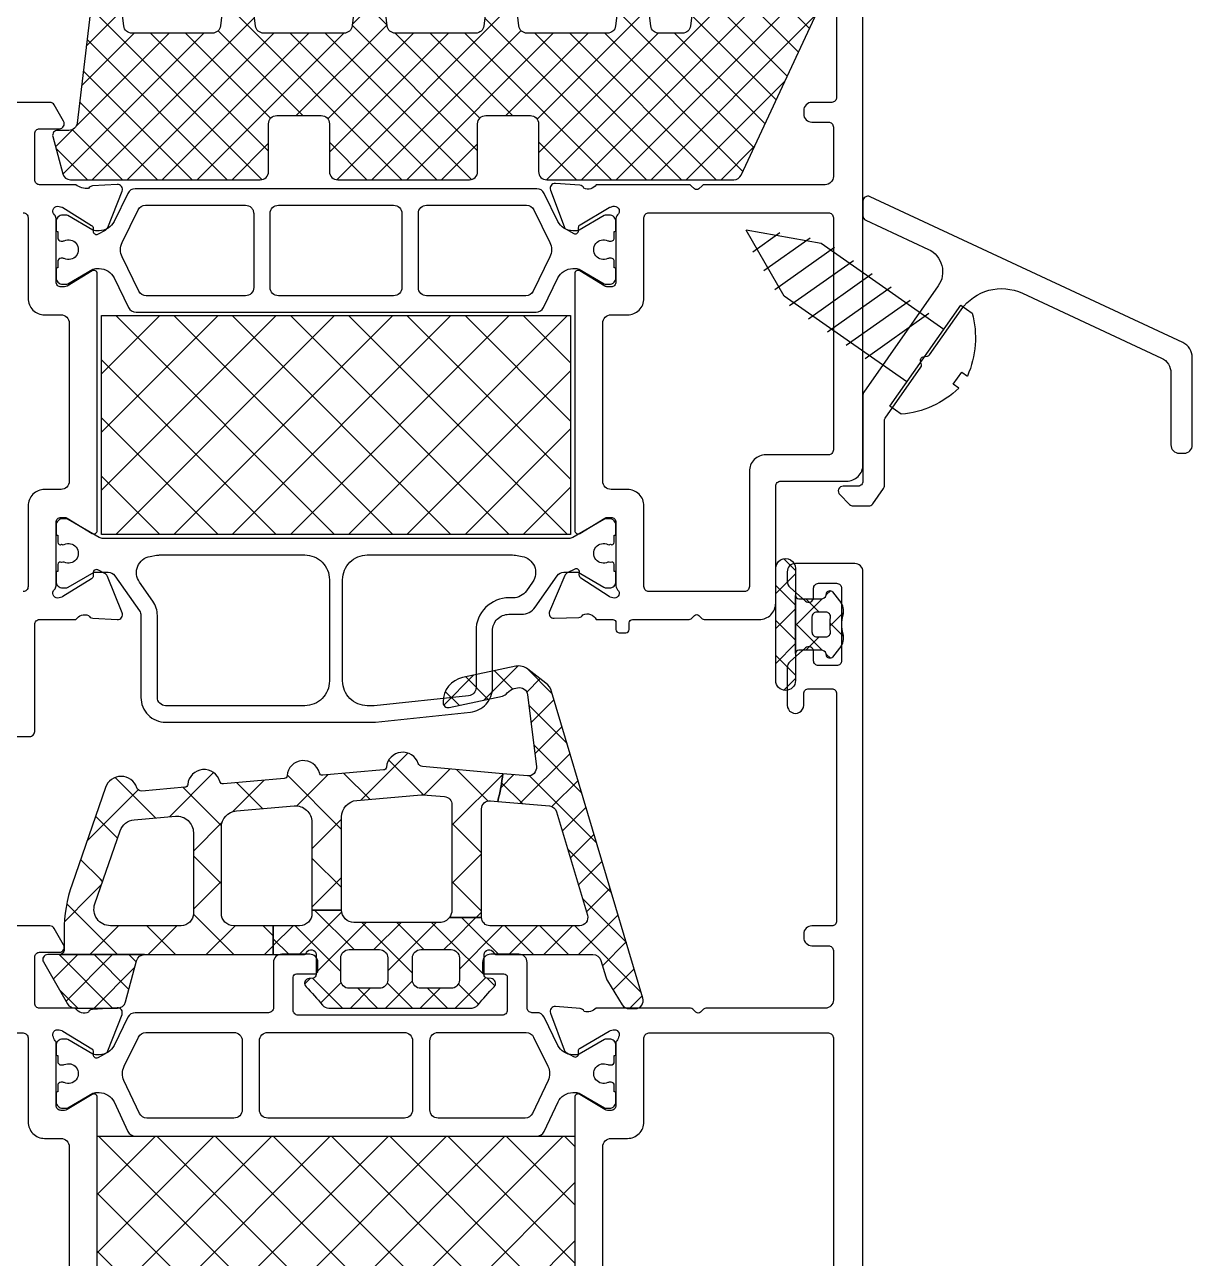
# Model space of a CAD drawing. Header units: millimetres. Extents: x -83618 to -12593, y -3271 to 55593.
# Drawn here: x -24214.2 to -24143.2, y -2501.6 to -2426.7 of the extents above; entities that cross this region are included whole.
import ezdxf

# ---------------------------------------------------------------- set-up
doc = ezdxf.new("R2010")
doc.units = ezdxf.units.MM

# ---------------------------------------------------------------- blocks, each defined once
blk = doc.blocks.new('*U8')
at = {"color": 7, "linetype": 'Continuous'}
for p, q in [((1558.76, 780.030815), (1566.461457, 787.732271)), ((1558.76, 783.566348), (1562.925923, 787.732271)), ((1558.76, 787.101882), (1559.390389, 787.732271)), ((1559.475729, 777.211009), (1569.99699, 787.732271)), ((1559.475729, 787.732271), (1569.99699, 777.211009)), ((1563.011263, 777.211009), (1573.532524, 787.732271)), ((1563.011263, 787.732271), (1573.532524, 777.211009)), ((1566.546797, 777.211009), (1577.068058, 787.732271)), ((1566.546797, 787.732271), (1577.068058, 777.211009)), ((1570.08233, 777.211009), (1580.603592, 787.732271)), ((1570.08233, 787.732271), (1580.603592, 777.211009)), ((1573.617864, 777.211009), (1584.139126, 787.732271)), ((1573.617864, 787.732271), (1584.139126, 777.211009)), ((1577.153398, 777.211009), (1587.67466, 787.732271)), ((1577.153398, 787.732271), (1587.67466, 777.211009)), ((1580.688932, 787.732271), (1587.76, 780.661203)), ((1584.224466, 787.732271), (1587.76, 784.196737)), ((1558.76, 784.912466), (1566.461457, 777.211009)), ((1580.688932, 777.211009), (1587.76, 784.282077)), ((1558.76, 781.376932), (1562.925923, 777.211009)), ((1584.224466, 777.211009), (1587.76, 780.746543)), ((1558.76, 777.841398), (1559.390389, 777.211009)), ((1587.752929, 777.203938), (1587.767071, 777.21808))]:
    blk.add_line(p, q, dxfattribs=at)
blk = doc.blocks.new('ATN-W72-0102', base_point=(1541.26, 764.5))
at = {"color": 1, "linetype": 'Continuous'}
for points in [[(1541.26, 765), (1541.26, 822, -0.414223), (1541.760016, 822.5), (1545.36, 822.5, -0.41423), (1545.86, 821.999971), (1545.86, 821.42517, -0.214809), (1545.691352, 821.050729), (1544.758833, 820.225355, -0.646405), (1544.26, 820.450017), (1544.26, 821, 0.414243), (1543.95997, 821.3), (1542.86, 821.3, 0.414214), (1542.56, 821), (1542.56, 816.6, 0.414214), (1542.86, 816.3), (1543.96, 816.3, 0.414214), (1544.26, 816.6), (1544.26, 817.15, -0.646385), (1544.758833, 817.374645), (1545.691389, 816.549238, -0.21479), (1545.86, 816.174815), (1545.86, 813.9, -1.000038), (1544.86, 813.900038), (1544.86, 814.6, 0.414235), (1544.559978, 814.9), (1543.16, 814.9, 0.414255), (1542.86, 814.599957), (1542.86, 800.8, 0.414226), (1543.160013, 800.5), (1544.36, 800.5, -0.414214), (1544.86, 800), (1544.86, 799.8, -0.414223), (1544.359985, 799.3), (1543.36, 799.3, 0.414252), (1543.06, 798.99996), (1543.06, 796, 0.414236), (1543.560039, 795.5), (1550.794315, 795.5, -0.198912), (1550.935736, 795.441421), (1551.118579, 795.258579, 0.198938), (1551.26002, 795.2, 0.198938), (1551.401449, 795.258606), (1551.584264, 795.441421, -0.198936), (1551.725704, 795.5), (1557.465222, 795.5, 0.266099), (1558.195243, 795.311813, -0.264672), (1558.440097, 795.479579), (1559.930295, 795.604, -0.548647), (1560.236745, 795.201292), (1559.416378, 792.974871, -0.176356), (1559.283818, 792.818177), (1558.837134, 792.562641, -0.577427), (1558.537824, 792.737081), (1558.538511, 792.910238, 0.267949), (1558.439198, 793.083839), (1556.665899, 794.117054, 0.065577), (1556.593625, 794.147322), (1556.438795, 794.189467, 0.688523), (1556.108302, 793.736758, 0.10275), (1556.260016, 793.452776), (1556.26, 789.6, 0.414231), (1556.560018, 789.3), (1556.775923, 789.3, 0.137493), (1556.931844, 789.343702), (1558.456061, 790.27087, -0.585054), (1558.76, 790.099972), (1558.76, 774.9, -0.585031), (1558.456049, 774.729137), (1556.931831, 775.656306, 0.13748), (1556.775923, 775.7), (1556.56, 775.7, 0.414214), (1556.26, 775.4), (1556.26, 771.547214, -0.196497), (1556.1173, 771.231871, 0.688523), (1556.43563, 770.770528), (1556.59155, 770.808534, 0.065579), (1556.664604, 770.836874), (1558.464792, 771.822406, 0.267982), (1558.5687, 771.993321), (1558.572632, 772.166457, -0.57735), (1558.876487, 772.332806), (1559.316226, 772.065429, -0.176351), (1559.444539, 771.905247), (1560.205234, 769.65774, -0.548652), (1559.888113, 769.263376), (1558.401771, 769.427497, -0.264652), (1558.161502, 769.601731, 0.698049), (1557.465222, 769.5), (1551.725685, 769.5, -0.198969), (1551.584233, 769.55861), (1551.401421, 769.741421, 0.414214), (1551.118579, 769.741421), (1550.935736, 769.558579, -0.198942), (1550.794292, 769.5), (1543.16, 769.5, 0.414234), (1542.86, 769.199979), (1542.86, 766.4, 0.414214), (1543.16, 766.1), (1544.96, 766.1, -0.577368), (1545.2198, 765.649986), (1544.642457, 764.65, -0.26796), (1544.382637, 764.5), (1541.76, 764.5, -0.414223), (1541.26, 765)], [(1613.26, 800), (1613.26, 765, -0.414225), (1612.75998, 764.5), (1610.36829, 764.5, -0.267949), (1610.108483, 764.65), (1609.300192, 766.05, -0.57735), (1609.56, 766.5), (1610.96, 766.5, 0.414214), (1611.26, 766.8), (1611.26, 769.2, 0.414241), (1610.959972, 769.5), (1603.425685, 769.5, -0.198912), (1603.284264, 769.558579), (1603.101421, 769.741421, 0.414214), (1602.818579, 769.741421), (1602.635736, 769.558579, -0.198934), (1602.494298, 769.5), (1593.56, 769.5, 0.414225), (1593.26, 769.199988), (1593.26, 766.8, 0.414244), (1593.560031, 766.5), (1594.96, 766.5, -0.577373), (1595.219798, 766.049983), (1594.411517, 764.65, -0.267968), (1594.151688, 764.5), (1590.63735, 764.5, -0.267975), (1590.377528, 764.650025), (1589.800192, 765.65, -0.577365), (1590.060013, 766.1), (1591.26, 766.1, 0.414235), (1591.56, 766.400022), (1591.56, 769.2, 0.414233), (1591.25998, 769.5), (1589.054778, 769.5, 0.19542), (1588.353572, 769.651501, -0.264652), (1588.11217, 769.478838), (1586.624759, 769.324419, -0.548634), (1586.310254, 769.72086), (1587.085605, 771.963368, -0.176356), (1587.21498, 772.1227), (1587.656426, 772.387183, -0.57735), (1587.959189, 772.218855), (1587.961992, 772.045672, 0.267999), (1588.064814, 771.87409), (1589.858536, 770.876827, 0.065554), (1589.931378, 770.848028), (1590.087053, 770.809004, 0.6885), (1590.408369, 771.268264, -0.12726), (1590.26, 771.547214), (1590.26, 775.4, 0.414214), (1589.96, 775.7), (1589.744077, 775.7, 0.137498), (1589.588151, 775.656295), (1588.063939, 774.72913, -0.585045), (1587.76, 774.900023), (1587.76, 790.1, -0.585081), (1588.063976, 790.270848), (1589.588169, 789.343694, 0.13749), (1589.744089, 789.3), (1589.96, 789.3, 0.414214), (1590.26, 789.6), (1590.26, 793.452786, 0.119986), (1590.41515, 793.742207, 0.6885), (1590.075018, 794.187712), (1589.921088, 794.142245, 0.065562), (1589.849499, 794.110435), (1588.098777, 793.039452, 0.267966), (1588.003209, 792.863749), (1588.007609, 792.690613, -0.577385), (1587.712088, 792.509852), (1587.260017, 792.75576, -0.176342), (1587.124151, 792.909576), (1586.256239, 795.117906, -0.548631), (1586.554006, 795.527066), (1588.04654, 795.43462, -0.264661), (1588.294916, 795.272135, 0.425512), (1589.054787, 795.500005), (1591.26, 795.5, 0.414244), (1591.56, 795.800031), (1591.56, 798.6, 0.414235), (1591.259978, 798.9), (1590.06, 798.9, -0.57735), (1589.800192, 799.35), (1590.377543, 800.35, -0.267963), (1590.637365, 800.5), (1594.15171, 800.5, -0.267949), (1594.411517, 800.35), (1595.219808, 798.95, -0.57735), (1594.96, 798.5), (1593.56, 798.5, 0.414214), (1593.26, 798.2), (1593.26, 795.8, 0.414227), (1593.560013, 795.5), (1602.494315, 795.5, -0.198912), (1602.635736, 795.441421), (1602.818579, 795.258579, 0.414242), (1603.101435, 795.258592), (1603.284264, 795.441421, -0.198946), (1603.425711, 795.5), (1610.96, 795.5, 0.414214), (1611.26, 795.8), (1611.26, 798.2, 0.414263), (1610.959949, 798.5), (1609.56, 798.5, -0.577387), (1609.300209, 798.950029), (1610.108483, 800.35, -0.267963), (1610.368306, 800.5), (1612.76, 800.5, -0.414225), (1613.26, 800)], [(1554.259984, 794), (1543.36, 794, 0.414235), (1543.06, 793.699978), (1543.06, 771.3, 0.41425), (1543.360038, 771), (1554.259977, 771, 0.414236), (1554.56, 771.3), (1554.56, 776.4, -0.414221), (1555.560024, 777.4), (1556.559982, 777.4, 0.414224), (1557.06, 777.9), (1557.06, 787.1, 0.414214), (1556.56, 787.6), (1555.56, 787.6, -0.414214), (1554.56, 788.6), (1554.56, 793.7, 0.414229), (1554.259984, 794)], [(1611.159978, 794), (1592.26, 794, 0.414214), (1591.96, 793.7), (1591.96, 788.600034, -0.414223), (1590.96, 787.6), (1589.960015, 787.6, 0.414223), (1589.46, 787.1), (1589.46, 777.900019, 0.414225), (1589.96, 777.4), (1590.96, 777.4, -0.414214), (1591.96, 776.4), (1591.96, 771.300029, 0.414242), (1592.26, 771), (1611.16, 771, 0.414214), (1611.46, 771.3), (1611.46, 793.7, 0.414235), (1611.159978, 794)]]:
    blk.add_lwpolyline(points, format="xyb", close=True, dxfattribs=at)
at = {"color": 4, "linetype": 'Continuous'}
for points in [[(1563.859987, 798.782271, -0.414221), (1564.36, 798.282271), (1564.36, 797.782271, -0.414214), (1564.16, 797.582271), (1563.06, 797.582271, 0.414245), (1562.86, 797.38225), (1562.86, 795.382271, 0.414214), (1563.16, 795.082271), (1575.56, 795.082271, 0.414214), (1575.86, 795.382271), (1575.86, 797.382271, 0.414242), (1575.65998, 797.582271), (1574.56, 797.582271, -0.414245), (1574.36, 797.782293), (1574.36, 798.282271, -0.414214), (1574.86, 798.782271), (1576.56, 798.782271, -0.414227), (1577.06, 798.282249), (1577.06, 795.532271, 0.41425), (1577.360037, 795.232271), (1585.448256, 795.232271, -0.276785), (1585.901734, 794.954553), (1586.735567, 793.242114, 0.286213), (1587.633507, 792.682271), (1587.874167, 792.682271, 0.13168), (1588.024195, 792.72248), (1589.55359, 793.605476, -0.131652), (1589.65359, 793.632271), (1589.86, 793.632271, -0.414229), (1590.26, 793.23225), (1590.26, 792.732271, -0.414277), (1590.159978, 792.632271), (1590.16, 792.257271, -0.414244), (1589.959979, 792.057271), (1589.848194, 792.057271, -0.109552), (1589.763645, 792.076021, 1.569922), (1589.763645, 790.988521, -0.109552), (1589.848194, 791.007271), (1589.96, 791.007271, -0.414214), (1590.16, 790.807271), (1590.16, 790.432271, -0.414214), (1590.26, 790.332271), (1590.26, 789.832271, -0.414225), (1589.859984, 789.432271), (1589.65359, 789.432271, -0.131653), (1589.55359, 789.459066), (1588.024167, 790.342079, 0.131678), (1587.874137, 790.382271), (1587.643969, 790.382271, 0.290282), (1586.739527, 789.808869), (1585.895231, 788.018962, -0.290293), (1585.442984, 787.732271), (1561.076984, 787.732271, -0.290275), (1560.624769, 788.018962), (1559.780463, 789.80889, 0.290275), (1558.876031, 790.382271), (1558.645833, 790.382271, 0.131652), (1558.495833, 790.342079), (1556.96641, 789.459066, -0.131653), (1556.86641, 789.432271), (1556.66, 789.432271, -0.414223), (1556.26, 789.832284), (1556.26, 790.332271, -0.414214), (1556.36, 790.432271), (1556.36, 790.807271, -0.414214), (1556.56, 791.007271), (1556.671806, 791.007271, -0.109583), (1556.756377, 790.988511, 1.569922), (1556.756333, 792.076011, -0.109552), (1556.671782, 792.057271), (1556.56, 792.057271, -0.414214), (1556.36, 792.257271), (1556.36, 792.632271, -0.414214), (1556.26, 792.732271), (1556.26, 793.232271, -0.414241), (1556.660038, 793.632271), (1556.86641, 793.632271, -0.131701), (1556.966443, 793.605457), (1558.495833, 792.722463, 0.131662), (1558.645844, 792.682271), (1558.886512, 792.682271, 0.286208), (1559.784433, 793.242114), (1560.622784, 794.95235, -0.286221), (1561.071769, 795.232271), (1561.36, 795.232271, 0.414242), (1561.66, 795.532301), (1561.66, 798.282271, -0.414214), (1562.16, 798.782271), (1563.859987, 798.782271)], [(1561.259601, 793.75235), (1560.389358, 791.977054, 0.227965), (1560.38284, 791.110265), (1561.322134, 789.118962, 0.290275), (1561.77435, 788.832271), (1567.059965, 788.832271, 0.414234), (1567.56, 789.332271), (1567.56, 793.532271, 0.414214), (1567.06, 794.032271), (1561.708579, 794.032271, 0.286217), (1561.259601, 793.75235)], [(1577.763561, 793.885817, 0.198918), (1577.41, 794.032271), (1569.11, 794.032271, 0.414214), (1568.61, 793.532271), (1568.61, 789.332271, 0.414214), (1569.11, 788.832271), (1577.409979, 788.832271, 0.414226), (1577.91, 789.332271), (1577.91, 793.532251, 0.198918), (1577.763561, 793.885817)], [(1579.106447, 793.885825, 0.098491), (1578.99806, 793.723613, 0.098491), (1578.96, 793.532271), (1578.96, 789.332271, 0.414214), (1579.46, 788.832271), (1584.74563, 788.832271, 0.290286), (1585.197866, 789.118962), (1586.137146, 791.110236, 0.227969), (1586.130649, 791.977041), (1585.260399, 793.75235, 0.286208), (1584.811439, 794.032271), (1579.46, 794.032271, 0.198912), (1579.106447, 793.885825)], [(1585.406259, 769.611009), (1561.116111, 769.611009, -0.286765), (1560.666698, 769.891856), (1559.785109, 771.699381, 0.286756), (1558.886277, 772.261009), (1558.647018, 772.261009, 0.131652), (1558.497018, 772.220817), (1556.967595, 771.337804, -0.131696), (1556.867561, 771.311009), (1556.661185, 771.311009, -0.41426), (1556.261185, 771.711073), (1556.261185, 772.211009, -0.414294), (1556.361212, 772.311009), (1556.361185, 772.686009, -0.414258), (1556.561215, 772.886009), (1556.672991, 772.886009, -0.109577), (1556.757557, 772.867251, 1.569922), (1556.757522, 773.954751, -0.109552), (1556.672972, 773.936009), (1556.561185, 773.936009, -0.414214), (1556.361185, 774.136009), (1556.361185, 774.511009, -0.414214), (1556.261185, 774.611009), (1556.261185, 775.111009, -0.414223), (1556.661198, 775.511009), (1556.867595, 775.511009, -0.131672), (1556.967608, 775.484207), (1558.497018, 774.601202, 0.131662), (1558.647029, 774.561009), (1558.888145, 774.561009, 0.286748), (1559.786944, 775.122648), (1560.61977, 776.830195, -0.286759), (1561.069194, 777.111009), (1585.453202, 777.111009, -0.286754), (1585.902606, 776.83018), (1586.73543, 775.122638, 0.286756), (1587.634261, 774.561009), (1587.875352, 774.561009, 0.131652), (1588.025352, 774.601202), (1589.554774, 775.484215, -0.131652), (1589.654774, 775.511009), (1589.861185, 775.511009, -0.414227), (1590.261185, 775.110991), (1590.261185, 774.611009, -0.414274), (1590.161164, 774.511009), (1590.161185, 774.136009, -0.414214), (1589.961185, 773.936009), (1589.849378, 773.936009, -0.109552), (1589.76483, 773.954759, 1.569922), (1589.76483, 772.867259, -0.109577), (1589.849397, 772.886009), (1589.961185, 772.886009, -0.414273), (1590.161185, 772.685969), (1590.161185, 772.311009, -0.414259), (1590.261185, 772.210994), (1590.261185, 771.711009, -0.41423), (1589.861163, 771.311009), (1589.654774, 771.311009, -0.131691), (1589.554748, 771.33782), (1588.025352, 772.220817, 0.131653), (1587.875352, 772.261009), (1587.636054, 772.261009, 0.286745), (1586.73726, 771.699381), (1585.855656, 769.891824, -0.286754), (1585.406259, 769.611009)], [(1560.176411, 773.409133, 0.113936), (1560.277617, 772.970762), (1561.291566, 770.891858, 0.286766), (1561.74098, 770.611009), (1567.761175, 770.611009, 0.41422), (1568.261185, 771.111009), (1568.261185, 775.610989, 0.414225), (1567.761185, 776.111009), (1561.694037, 776.111009, 0.286745), (1561.24464, 775.830195), (1560.277617, 773.847504, 0.113936), (1560.176411, 773.409133)], [(1569.761185, 770.611009), (1576.761163, 770.611009, 0.414226), (1577.261185, 771.111009), (1577.261185, 775.611009, 0.414235), (1576.761148, 776.111009), (1569.761198, 776.111009, 0.414221), (1569.261185, 775.611009), (1569.261185, 771.111009, 0.414214), (1569.761185, 770.611009)], [(1586.345958, 773.409123, 0.113938), (1586.244752, 773.847504), (1585.277729, 775.830195, 0.286745), (1584.828332, 776.111009), (1578.761185, 776.111009, 0.414214), (1578.261185, 775.611009), (1578.261185, 771.111048, 0.414236), (1578.761185, 770.611009), (1584.781354, 770.611009, 0.286765), (1585.230786, 770.891824), (1586.244744, 772.970744, 0.113938), (1586.345958, 773.409123)]]:
    blk.add_lwpolyline(points, format="xyb", close=True, dxfattribs=at)
at = {"color": 7, "linetype": 'Continuous'}
blk.add_lwpolyline([(1558.76, 777.211009), (1587.76, 777.211009), (1587.76, 787.732271), (1558.76, 787.732271), (1558.76, 777.211009)], close=True, dxfattribs=at)
at = {"color": 7}
blk.add_blockref('*U8', (0, 0), dxfattribs=at)
blk = doc.blocks.new('*U13')
at = {"color": 7, "linetype": 'Continuous'}
for p, q in [((3450.73484, 1821.648558), (3460.673223, 1831.586941)), ((3450.73484, 1825.184092), (3457.137689, 1831.586941)), ((3450.73484, 1828.719626), (3453.602155, 1831.586941)), ((3450.920888, 1818.299072), (3464.208757, 1831.586941)), ((3450.920888, 1831.586941), (3464.208757, 1818.299072)), ((3454.456422, 1818.299072), (3467.744291, 1831.586941)), ((3454.456422, 1831.586941), (3467.744291, 1818.299072)), ((3457.991956, 1818.299072), (3471.279825, 1831.586941)), ((3457.991956, 1831.586941), (3471.279825, 1818.299072)), ((3461.52749, 1818.299072), (3474.815359, 1831.586941)), ((3461.52749, 1831.586941), (3474.815359, 1818.299072)), ((3465.063024, 1818.299072), (3478.350893, 1831.586941)), ((3465.063024, 1831.586941), (3478.350893, 1818.299072)), ((3468.598558, 1831.586941), (3479.205159, 1820.98034)), ((3472.134091, 1831.586941), (3479.205159, 1824.515873)), ((3475.669625, 1831.586941), (3479.205159, 1828.051407)), ((3468.598558, 1818.299072), (3479.205159, 1828.905674)), ((3450.73484, 1828.237455), (3460.673223, 1818.299072)), ((3472.134091, 1818.299072), (3479.205159, 1825.37014)), ((3450.73484, 1824.701922), (3457.137689, 1818.299072)), ((3475.669625, 1818.299072), (3479.205159, 1821.834606)), ((3450.73484, 1821.166388), (3453.602155, 1818.299072)), ((3479.198088, 1818.292001), (3479.21223, 1818.306143))]:
    blk.add_line(p, q, dxfattribs=at)
blk = doc.blocks.new('ATN-W72-0202', base_point=(3432.97, 1788.53))
at = {"color": 1, "linetype": 'Continuous'}
for points in [[(3434.57, 1858.63), (3434.57, 1844.83, 0.414214), (3434.87, 1844.53), (3436.07, 1844.53, -0.414226), (3436.57, 1844.029979), (3436.57, 1843.83, -0.414233), (3436.069966, 1843.33), (3435.07, 1843.33, 0.414238), (3434.77, 1843.029975), (3434.77, 1840.03, 0.414222), (3435.270014, 1839.53), (3442.604315, 1839.53, -0.198912), (3442.745736, 1839.471421), (3442.928579, 1839.288579, 0.414294), (3443.21146, 1839.288618), (3443.394264, 1839.471421, -0.198949), (3443.535714, 1839.53), (3449.175222, 1839.53, 0.385731), (3449.914778, 1839.329331, -0.264652), (3450.160742, 1839.49543), (3451.651772, 1839.60974, -0.548668), (3451.955477, 1839.204945), (3451.120032, 1836.984158, -0.176365), (3450.986403, 1836.828362), (3450.538005, 1836.575867, -0.57735), (3450.239884, 1836.752287), (3450.241746, 1836.925482, 0.268018), (3450.14357, 1837.099779), (3448.377364, 1838.144974, 0.065553), (3448.305325, 1838.175724), (3448.150756, 1838.218926, 0.6885), (3447.81719, 1837.768485, -0.174289), (3447.97, 1837.482786), (3447.97, 1833.63, 0.41423), (3448.270017, 1833.33), (3448.485923, 1833.33, 0.06843), (3448.566895, 1833.341134, 0.06843), (3448.641856, 1833.373709), (3450.166061, 1834.30087, -0.585007), (3450.47, 1834.13), (3450.47, 1818.53, -0.585049), (3450.16604, 1818.359143), (3448.641831, 1819.286306, 0.137524), (3448.485871, 1819.33), (3448.27, 1819.33, 0.414284), (3447.97, 1819.029927), (3447.97, 1815.177214, -0.220161), (3447.810446, 1814.880438, 0.688567), (3448.16322, 1814.444851), (3448.315736, 1814.49468, 0.065609), (3448.386433, 1814.528553), (3450.105795, 1815.64909, 0.267949), (3450.196303, 1815.827438), (3450.186958, 1816.000391, -0.57738), (3450.477192, 1816.189522), (3450.936107, 1815.956631, -0.176327), (3451.076304, 1815.806775), (3452.006965, 1813.624128, -0.548664), (3451.72098, 1813.206629), (3450.226443, 1813.256391, -0.264651), (3449.973531, 1813.411705, 0.421506), (3449.175222, 1813.13), (3448.17, 1813.13, 0.414278), (3447.97, 1812.929956), (3447.97, 1812.53, -0.414254), (3447.769973, 1812.33), (3447.37, 1812.33, -0.414242), (3447.17, 1812.53002), (3447.17, 1812.93, 0.414214), (3446.97, 1813.13), (3443.577107, 1813.13, -0.198938), (3443.364954, 1813.217889), (3443.211421, 1813.371421, 0.414274), (3442.928549, 1813.371392), (3442.775025, 1813.217868, -0.198912), (3442.562893, 1813.13), (3439.27, 1813.13, -0.414222), (3438.27, 1814.130029), (3438.27, 1821.23, 0.414232), (3437.969981, 1821.53), (3433.97, 1821.53, -0.414223), (3432.97, 1822.53), (3432.97, 1822.53), (3432.97, 1866.03, -0.414214)], [(3486.995058, 1806.03), (3483.57, 1806.03, -0.414214), (3483.27, 1806.33), (3483.27, 1812.83, 0.414231), (3482.969982, 1813.13), (3480.764778, 1813.13, 0.367525), (3479.994462, 1813.372174, -0.264651), (3479.744854, 1813.211604), (3478.251645, 1813.130586, -0.548619), (3477.95703, 1813.542014), (3478.841829, 1815.743652, -0.17635), (3478.978885, 1815.89642), (3479.43282, 1816.138856, -0.577416), (3479.726929, 1815.955789), (3479.721205, 1815.782719, 0.267949), (3479.815425, 1815.606303), (3481.557916, 1814.521937, 0.065606), (3481.629312, 1814.489569), (3481.782818, 1814.442947, 0.68856), (3482.126325, 1814.885877), (3482.07, 1814.953607, -0.213422), (3481.97, 1815.177214), (3481.97, 1819.03, 0.414268), (3481.669945, 1819.33), (3481.454077, 1819.33, 0.137513), (3481.298136, 1819.286285), (3479.773939, 1818.35913, -0.585007), (3479.47, 1818.53), (3479.47, 1834.13, -0.585007), (3479.773939, 1834.30087), (3481.298169, 1833.373694, 0.137531), (3481.454137, 1833.33), (3481.67, 1833.33, 0.414246), (3481.97, 1833.630033), (3481.97, 1837.482786, -0.213422), (3482.07, 1837.706393), (3482.125601, 1837.772939, 0.688557), (3481.784149, 1838.217454), (3481.630394, 1838.171559, 0.065557), (3481.558902, 1838.139547), (3479.811252, 1837.063546, 0.267949), (3479.716189, 1836.887583), (3479.721085, 1836.714447, -0.57735), (3479.426102, 1836.53283), (3478.973309, 1836.77745, -0.176338), (3478.837005, 1836.930872), (3477.962763, 1839.136709, -0.548662), (3478.259385, 1839.546719), (3479.752149, 1839.458555, -0.264675), (3480.000998, 1839.296767, 0.199477), (3480.764804, 1839.529992), (3482.97, 1839.53, 0.414248), (3483.27, 1839.830035), (3483.27, 1842.63, 0.414214), (3482.97, 1842.93), (3481.77, 1842.93, -0.577364), (3481.510199, 1843.380011), (3482.087543, 1844.38, -0.267981), (3482.347386, 1844.53), (3485.86171, 1844.53, -0.267963)], [(3483.97, 1837.83, 0.414214), (3483.67, 1837.53), (3483.67, 1832.63, -0.414221), (3482.669973, 1831.63), (3481.67, 1831.63, 0.414214), (3481.17, 1831.13), (3481.17, 1821.53, 0.414214), (3481.67, 1821.03), (3482.67, 1821.03, -0.414224), (3483.67, 1820.029964), (3483.67, 1815.13, 0.414214), (3483.97, 1814.83)]]:
    blk.add_lwpolyline(points, format="xyb", dxfattribs=at)
at = {"color": 4, "linetype": 'Continuous'}
for points in [[(3452.779172, 1839.286941), (3477.163207, 1839.286941, -0.286745), (3477.612604, 1839.006127), (3478.445435, 1837.29857, 0.286762), (3479.344292, 1836.736941), (3479.585357, 1836.736941, 0.131652), (3479.735357, 1836.777134), (3481.264779, 1837.660146, -0.131696), (3481.364814, 1837.686941), (3481.57119, 1837.686941, -0.414275), (3481.97119, 1837.286857), (3481.97119, 1836.786941, -0.414248), (3481.871178, 1836.686941), (3481.87119, 1836.311941, -0.414254), (3481.671162, 1836.111941), (3481.559383, 1836.111941, -0.109552), (3481.474835, 1836.130691, 1.569922), (3481.474835, 1835.043191, -0.109552), (3481.559383, 1835.061941), (3481.67119, 1835.061941, -0.414289), (3481.87119, 1834.86189), (3481.87119, 1834.486941, -0.414257), (3481.97119, 1834.386926), (3481.97119, 1833.886941, -0.414214), (3481.57119, 1833.486941), (3481.364779, 1833.486941, -0.131669), (3481.264769, 1833.513742), (3479.735357, 1834.396749, 0.13168), (3479.585324, 1834.436941), (3479.346059, 1834.436941, 0.286749), (3478.447259, 1833.875301), (3477.565661, 1832.067756, -0.286745), (3477.116264, 1831.786941), (3452.826116, 1831.786941, -0.286758), (3452.376708, 1832.067777), (3451.495114, 1833.875312, 0.286755), (3450.596285, 1834.436941), (3450.357023, 1834.436941, 0.131652), (3450.207023, 1834.396749), (3448.6776, 1833.513736, -0.131678), (3448.57758, 1833.486941), (3448.37119, 1833.486941, -0.414238), (3447.97119, 1833.886975), (3447.97119, 1834.386941, -0.414244), (3448.0712, 1834.486941), (3448.07119, 1834.861941, -0.41428), (3448.271235, 1835.061941), (3448.382996, 1835.061941, -0.109621), (3448.467593, 1835.043168, 1.569922), (3448.467495, 1836.130668, -0.109552), (3448.382942, 1836.111941), (3448.27119, 1836.111941, -0.414259), (3448.07119, 1836.311972), (3448.07119, 1836.686941, -0.198933), (3448.000473, 1836.716236, -0.198933), (3447.97119, 1836.786957), (3447.97119, 1837.286941, -0.414259), (3448.371251, 1837.686941), (3448.5776, 1837.686941, -0.131652), (3448.6776, 1837.660146), (3450.207023, 1836.777134, 0.131696), (3450.357075, 1836.736941), (3450.59815, 1836.736941, 0.286761), (3451.49697, 1837.298623), (3452.329775, 1839.006127, -0.286745), (3452.779172, 1839.286941)], [(3451.886416, 1835.585065, 0.113936), (3451.987622, 1835.146694), (3453.001581, 1833.067769, 0.286753), (3453.450985, 1832.786941), (3459.47119, 1832.786941, 0.414214), (3459.97119, 1833.286941), (3459.97119, 1837.786927, 0.414222), (3459.47119, 1838.286941), (3453.404077, 1838.286941, 0.286765), (3452.954645, 1838.006127), (3451.987622, 1836.023436, 0.113936), (3451.886416, 1835.585065)], [(3468.97119, 1833.286962), (3468.97119, 1837.786941, 0.414226), (3468.471168, 1838.286941), (3461.47119, 1838.286941, 0.414214), (3460.97119, 1837.786941), (3460.97119, 1833.286941, 0.414232), (3461.471222, 1832.786941), (3468.47119, 1832.786941, 0.414226), (3468.97119, 1833.286962)], [(3470.117636, 1838.140495, 0.098491), (3470.00925, 1837.978283, 0.098491), (3469.97119, 1837.786941), (3469.97119, 1833.286941, 0.414214), (3470.47119, 1832.786941), (3476.491376, 1832.786941, 0.286755), (3476.940791, 1833.067756), (3477.954757, 1835.146694, 0.230868), (3477.954757, 1836.023436), (3476.987743, 1838.00611, 0.286756), (3476.538337, 1838.286941), (3470.47119, 1838.286941, 0.198912), (3470.117636, 1838.140495)], [(3475.32, 1806.899072), (3462.631977, 1806.899072, -0.026186), (3462.579713, 1806.901811), (3456.813207, 1807.507895, -0.185339), (3455.855282, 1807.995982, -0.185339), (3455.47, 1808.999678), (3455.47, 1812.449072, 0.414229), (3454.469947, 1813.449072), (3453.700525, 1813.449072, -0.244698), (3452.881373, 1813.875496), (3451.543721, 1815.78586, 0.244704), (3451.134135, 1815.999072), (3450.276217, 1815.999072), (3448.700384, 1815.089265, -0.131652), (3448.550384, 1815.049072), (3448.37, 1815.049072, -0.414229), (3447.97, 1815.449093), (3447.97, 1816.049072), (3448.07, 1816.049072), (3448.07, 1816.474072, -0.608223), (3448.306541, 1816.59659, -0.272996), (3448.458466, 1816.609072, 1.595433), (3448.458466, 1817.689072, -0.272995), (3448.306541, 1817.701554, -0.608287), (3448.07, 1817.8241), (3448.07, 1818.249072), (3447.97, 1818.249072), (3447.97, 1818.849072, -0.414235), (3448.370028, 1819.249072), (3448.550384, 1819.249072, -0.131652), (3448.700384, 1819.20888), (3450.593205, 1818.11606, 0.131652), (3450.843205, 1818.049072), (3479.096795, 1818.049072, 0.131652), (3479.346795, 1818.11606), (3481.239615, 1819.20888, -0.131693), (3481.389663, 1819.249072), (3481.57, 1819.249072, -0.414238), (3481.97, 1818.849038), (3481.97, 1818.249072), (3481.87, 1818.249072), (3481.87, 1817.824072, -0.608223), (3481.633458, 1817.701554, -0.272995), (3481.481534, 1817.689072, 1.595433), (3481.481534, 1816.609072, -0.272995), (3481.633458, 1816.59659, -0.608289), (3481.87, 1816.474044), (3481.87, 1816.049072), (3481.97, 1816.049072), (3481.97, 1815.449072, -0.414235), (3481.569971, 1815.049072), (3481.389615, 1815.049072, -0.131701), (3481.239565, 1815.089293), (3479.663782, 1815.999072), (3478.805854, 1815.999072, 0.244721), (3478.396254, 1815.785826), (3476.910424, 1813.663841, 0.153915), (3476.82, 1813.377052), (3476.82, 1808.399072, -0.414218), (3475.32, 1806.899072)], [(3455.884198, 1813.863301, -0.198915), (3456.47, 1812.449072), (3456.47, 1808.999678, 0.383864), (3456.917735, 1808.502417), (3462.658181, 1807.899072), (3463.07, 1807.899072, 0.414214), (3464.57, 1809.399072), (3464.57, 1815.549072, 0.414214), (3463.07, 1817.049072), (3454.246696, 1817.049072, 0.043664), (3454.073037, 1817.033878), (3453.676304, 1816.963923, 0.548619), (3453.0308, 1815.405539), (3453.40194, 1814.875496, 0.244709), (3454.22113, 1814.449072), (3454.47, 1814.449072, -0.198915), (3455.884198, 1813.863301)], [(3475.780474, 1817.045266, 0.021824), (3475.693303, 1817.049072), (3466.870027, 1817.049072, 0.414219), (3465.37, 1815.549072), (3465.37, 1809.399072, 0.414214), (3466.87, 1807.899072), (3475.32, 1807.899072, 0.414214), (3475.82, 1808.399072), (3475.82, 1813.377019, -0.15392), (3476.091272, 1814.237417), (3476.909159, 1815.405482, 0.548641), (3476.263695, 1816.963923), (3475.866982, 1817.033875, 0.021824), (3475.780474, 1817.045266)]]:
    blk.add_lwpolyline(points, format="xyb", close=True, dxfattribs=at)
at = {"color": 1, "linetype": 'Continuous'}
blk.add_lwpolyline([(3448.623549, 1831.483557, 0.198915), (3448.269989, 1831.63), (3447.27, 1831.63, -0.414214), (3446.27, 1832.63), (3446.27, 1837.53, 0.414246), (3445.969967, 1837.83), (3435.07, 1837.83, 0.414234), (3434.77, 1837.529979), (3434.77, 1823.43, 0.414214), (3435.07, 1823.13), (3438.87, 1823.13, -0.414214), (3439.87, 1822.13), (3439.87, 1815.13, 0.414214), (3440.17, 1814.83), (3445.97, 1814.83, 0.414214), (3446.27, 1815.13), (3446.27, 1820.03, -0.414214), (3447.27, 1821.03), (3448.27, 1821.03, 0.414214), (3448.77, 1821.53), (3448.77, 1831.13, 0.198915), (3448.623549, 1831.483557)], format="xyb", close=True, dxfattribs=at)
at = {"color": 7, "linetype": 'Continuous'}
blk.add_lwpolyline([(3479.205159, 1831.586941), (3450.73484, 1831.586941), (3450.73484, 1818.299072), (3479.205159, 1818.299072), (3479.205159, 1831.586941)], close=True, dxfattribs=at)
at = {"color": 7}
blk.add_blockref('*U13', (0, 0), dxfattribs=at)
blk = doc.blocks.new('ATN-3-9X13-A2ISO14585', base_point=(650.72, 411.81))
at = {"color": 7, "linetype": 'Continuous'}
for p, q in [((653.52, 419.31), (652.68, 419.31)), ((653.52, 411.81), (653.52, 419.31)), ((653.52, 417.51), (662.62, 417.51)), ((656.421359, 413.327642), (654.818641, 417.792358)), ((657.821359, 413.327642), (656.21864, 417.792358)), ((659.221359, 413.327642), (657.61864, 417.792358)), ((660.621359, 413.327642), (659.01864, 417.792358)), ((662.021359, 413.327642), (660.41864, 417.792358)), ((663.320986, 413.607252), (661.81864, 417.792358)), ((662.62, 417.51), (666.801787, 415.559999)), ((664.52024, 414.166473), (663.359373, 417.400318)), ((665.719494, 414.725695), (665.040838, 416.616238)), ((651.14, 416.01), (650.72, 416.01)), ((651.14, 415.11), (651.14, 416.01)), ((650.72, 415.11), (651.14, 415.11)), ((662.62, 413.61), (666.801787, 415.559999)), ((653.52, 413.61), (662.62, 413.61)), ((652.68, 411.81), (653.52, 411.81))]:
    blk.add_line(p, q, dxfattribs=at)
for centre, start, end in [((656.405859, 414.865005), 129.970224, 168.614287), ((656.405859, 416.254995), 191.385713, 230.029776)]:
    blk.add_arc(centre, 5.8, start, end, dxfattribs=at)
blk = doc.blocks.new('ATN-C48-0611', base_point=(3638.24, 1945.73))
at = {"color": 1, "linetype": 'Continuous'}
blk.add_lwpolyline([(3638.817383, 1955.64399), (3657.813215, 1964.501892, -0.548681), (3658.239999, 1964.229942), (3658.24, 1963.347298, -0.291478), (3658.066781, 1963.075404), (3654.267683, 1961.303856, 0.466309), (3653.672878, 1959.084026), (3658.185746, 1952.638983, -0.154309), (3658.24, 1952.466448), (3658.24, 1947.23, 0.414239), (3658.540026, 1946.93), (3659.44, 1946.93, -0.668384), (3659.652011, 1946.417747), (3659.052132, 1945.817868, -0.198937), (3658.839972, 1945.73), (3657.89617, 1945.73, -0.244737), (3657.6504, 1945.857963), (3656.994254, 1946.795035, -0.154309), (3656.94, 1946.96757), (3656.94, 1950.889586, 0.154308), (3656.885479, 1951.062037), (3654.728142, 1954.143032, -0.199529), (3654.695093, 1954.292944), (3654.739913, 1954.54713, 0.414602), (3654.577417, 1954.778865), (3654.323031, 1954.82372, -0.199732), (3654.193569, 1954.906483), (3652.278782, 1957.641081, 0.364022), (3648.552977, 1958.639043), (3640.117383, 1954.705461, 0.291477), (3639.54, 1953.799141), (3639.54, 1949.43, -0.414252), (3639.039935, 1948.93), (3638.74, 1948.93, -0.414244), (3638.24, 1949.430051), (3638.24, 1954.737682, -0.291474), (3638.817383, 1955.64399)], format="xyb", close=True, dxfattribs=at)
blk = doc.blocks.new('*U14')
at = {"color": 3, "linetype": 'Continuous'}
for p, q in [((4373.093, 2313.737757), (4375.159044, 2311.671714)), ((4370.998242, 2312.05774), (4372.527475, 2313.586973)), ((4371.737075, 2312.972362), (4372.552968, 2312.156469)), ((4373.405849, 2312.344027), (4374.507723, 2313.445901)), ((4374.908179, 2311.725036), (4376.257184, 2313.074042)), ((4375.775692, 2313.176386), (4377.587723, 2311.364355)), ((4376.65764, 2311.353177), (4377.494359, 2312.189896)), ((4370.890799, 2311.697317), (4372.292993, 2310.295124)), ((4370.097301, 2309.035479), (4372.424012, 2311.36219)), ((4370.40365, 2310.063146), (4372.061011, 2308.405785)), ((4369.196361, 2306.013218), (4372.127089, 2308.943946)), ((4369.916501, 2308.428975), (4372.943568, 2305.401908)), ((4368.29542, 2302.990957), (4372.379412, 2307.074949)), ((4373.324894, 2307.141903), (4374.12958, 2306.337217)), ((4369.429352, 2306.794803), (4371.017883, 2305.206273)), ((4372.816545, 2305.390762), (4374.076291, 2306.650508)), ((4368.942203, 2305.160632), (4370.389144, 2303.713691)), ((4368.455054, 2303.526461), (4369.901995, 2302.07952)), ((4367.394479, 2299.968696), (4370.070473, 2302.64469)), ((4367.967905, 2301.892289), (4369.414846, 2300.445349)), ((4367.480756, 2300.258118), (4368.927697, 2298.811177)), ((4366.493539, 2296.946435), (4369.169533, 2299.622429)), ((4383.03699, 2296.519323), (4385.43699, 2298.919323)), ((4383.781485, 2298.806632), (4386.368794, 2296.219323)), ((4365.592598, 2293.924174), (4369.637747, 2297.969323)), ((4366.993607, 2298.623947), (4369.398231, 2296.219323)), ((4369.769551, 2297.969323), (4371.519551, 2296.219323)), ((4370.009068, 2296.219323), (4371.759068, 2297.969323)), ((4371.890872, 2297.969323), (4373.640872, 2296.219323)), ((4373.609187, 2297.698122), (4373.880388, 2297.969323)), ((4374.012192, 2297.969323), (4374.427457, 2297.554058)), ((4375.412939, 2297.380554), (4376.501708, 2298.469323)), ((4375.633512, 2298.469323), (4377.002061, 2297.100774)), ((4377.216692, 2297.062987), (4378.323029, 2298.169323)), ((4378.054833, 2298.169323), (4379.576665, 2296.647491)), ((4379.020445, 2296.745419), (4380.444349, 2298.169323)), ((4380.176153, 2298.169323), (4381.826153, 2296.519323)), ((4380.824197, 2296.427851), (4382.565669, 2298.169323)), ((4382.297473, 2298.169323), (4385.34, 2295.126797)), ((4383.84, 2295.201013), (4386.60831, 2297.969323)), ((4386.740114, 2297.969323), (4387.94, 2296.769437)), ((4372.130388, 2296.219323), (4373.609187, 2297.698122)), ((4374.251708, 2296.219323), (4375.412939, 2297.380554)), ((4374.427457, 2297.554058), (4376.64, 2295.341515)), ((4386.97963, 2296.219323), (4387.94, 2297.179693)), ((4366.506458, 2296.989775), (4367.953399, 2295.542835)), ((4375.139852, 2294.986146), (4377.216692, 2297.062987)), ((4377.002061, 2297.100774), (4377.583512, 2296.519323)), ((4378.794349, 2296.519323), (4379.020445, 2296.745419)), ((4379.49, 2295.093654), (4380.824197, 2296.427851)), ((4379.576665, 2296.647491), (4380.99, 2295.234156)), ((4366.019309, 2295.355604), (4367.303624, 2294.07129)), ((4374.479443, 2294.325738), (4374.947432, 2294.793727)), ((4375.03972, 2294.820474), (4376.219369, 2293.640826)), ((4375.480769, 2293.205743), (4376.702424, 2294.427399)), ((4377.365669, 2292.969323), (4378.565669, 2294.169323)), ((4377.812192, 2294.169323), (4379.012192, 2292.969323)), ((4379.48699, 2292.969323), (4381.019048, 2294.501382)), ((4379.487118, 2294.615717), (4381.133512, 2292.969323)), ((4381.60831, 2292.969323), (4382.80831, 2294.169323)), ((4382.054833, 2294.169323), (4383.254833, 2292.969323)), ((4383.72963, 2292.969323), (4385.552307, 2294.792)), ((4383.819124, 2294.526353), (4385.062742, 2293.282735)), ((4385.686541, 2294.780256), (4386.036705, 2294.430092)), ((4365.53216, 2293.721433), (4366.316541, 2292.937052)), ((4376.219369, 2293.640826), (4376.890872, 2292.969323))]:
    blk.add_line(p, q, dxfattribs=at)
blk = doc.blocks.new('*U15')
at = {"color": 3, "linetype": 'Continuous'}
for p, q in [((4396.259136, 2295.77374), (4396.704719, 2296.219323)), ((4396.707424, 2294.100708), (4398.826039, 2296.219323)), ((4397.697359, 2292.969323), (4400.947359, 2296.219323)), ((4397.697359, 2296.219323), (4400.526316, 2293.390366)), ((4399.81868, 2296.219323), (4401.302773, 2294.73523)), ((4396.346072, 2295.44929), (4398.826039, 2292.969323)), ((4399.81868, 2292.969323), (4400.91781, 2294.068454))]:
    blk.add_line(p, q, dxfattribs=at)
blk = doc.blocks.new('*U16')
at = {"color": 7, "linetype": 'Continuous'}
for p, q in [((4379.774604, 2308.453904), (4382.627934, 2305.600574)), ((4378.819317, 2305.917516), (4380.928022, 2308.026222)), ((4374.007085, 2307.150355), (4377.09, 2304.06744)), ((4374.912933, 2305.546667), (4376.814378, 2307.448112)), ((4377.210134, 2307.48284), (4378.778996, 2305.913978)), ((4382.085244, 2305.64791), (4383.654794, 2307.21746)), ((4383.79, 2303.817132), (4387.100411, 2307.127543)), ((4384.631801, 2307.13224), (4386.515627, 2305.248414)), ((4391.567253, 2307.267857), (4394.248111, 2304.586999)), ((4395.092791, 2304.513321), (4397.547818, 2306.968348)), ((4388.505193, 2306.794382), (4390.403165, 2304.896411)), ((4388.589018, 2305.080616), (4390.158568, 2306.650166)), ((4391.088489, 2304.044553), (4393.410455, 2306.366519)), ((4396.148134, 2306.22251), (4399.251093, 2303.119551)), ((4375.29, 2302.3882), (4377.09, 2304.1882)), ((4383.79, 2304.438508), (4385.59, 2302.638508)), ((4391.04421, 2304.255366), (4392.793397, 2302.506178)), ((4397.396108, 2303.281104), (4398.732408, 2304.617404)), ((4375.29, 2302.331906), (4377.09, 2300.531906)), ((4383.79, 2300.281598), (4385.59, 2302.081598)), ((4391.093397, 2300.513927), (4392.793397, 2302.213927)), ((4398.438804, 2300.788266), (4399.641802, 2301.991264)), ((4383.79, 2300.902974), (4385.59, 2299.102974)), ((4375.29, 2298.852666), (4377.09, 2300.652666)), ((4391.093397, 2300.670644), (4392.793397, 2298.970644)), ((4398.305502, 2300.654964), (4398.438804, 2300.788266)), ((4398.371905, 2300.463204), (4399.011068, 2299.824041)), ((4399.011068, 2299.824041), (4400.621867, 2298.213242)), ((4375.29, 2298.796372), (4375.617049, 2298.469323)), ((4390.334327, 2296.219323), (4392.794458, 2298.679454)), ((4399.755611, 2298.56954), (4400.481871, 2299.295799)), ((4387.94, 2297.36053), (4388.548793, 2297.969323)), ((4390.259184, 2297.969323), (4392.009184, 2296.219323)), ((4393.794718, 2297.969323), (4395.544718, 2296.219323)), ((4393.869861, 2296.219323), (4395.619861, 2297.969323)), ((4397.330252, 2297.969323), (4399.080252, 2296.219323)), ((4397.405395, 2296.219323), (4399.755611, 2298.56954)), ((4387.94, 2296.752974), (4388.473651, 2296.219323)), ((4400.933858, 2296.212252), (4400.934176, 2296.212571))]:
    blk.add_line(p, q, dxfattribs=at)
blk = doc.blocks.new('ATN-FRK-195', base_point=(4365.469129, 2292.937052))
at = {"color": 3, "linetype": 'Continuous'}
for points in [[(4365.489967, 2293.579891), (4371.038179, 2312.19171, -0.155732), (4371.380928, 2312.694109), (4372.475407, 2313.54921, -0.221695), (4373.216623, 2313.720333), (4376.44137, 2313.034892, -0.354153), (4377.629502, 2311.567486), (4377.629502, 2311.517071, -0.477053), (4377.267055, 2311.223642), (4374.025473, 2311.912661, -0.182676), (4373.72797, 2312.10369, 0.182685), (4373.311442, 2312.371136), (4373.101046, 2312.415857, 0.440011), (4372.500817, 2311.987718), (4371.965638, 2307.629031, 0.477056), (4372.505619, 2307.07001), (4374.001119, 2307.201243, 0.0321), (4374.304984, 2305.521375), (4371.175714, 2305.246776, 0.307572), (4370.740259, 2304.891529), (4368.868371, 2298.612162, 0.501883), (4369.347584, 2297.969323), (4374.79, 2297.969323, 0.414214), (4375.29, 2298.469323), (4377.24, 2298.469323, 0.23608), (4377.840033, 2298.169323), (4383.04, 2298.169323, 0.414214), (4383.79, 2298.919323), (4385.59, 2298.919323), (4385.59, 2298.719323, 0.414224), (4386.340027, 2297.969323), (4387.94, 2297.969323), (4387.94, 2296.219323), (4386.098258, 2296.219323, -0.298217), (4385.914955, 2296.339323, 0.812836), (4385.34, 2296.219323), (4385.34, 2294.993841, 0.388879), (4385.522569, 2294.794602), (4385.766147, 2294.773291, -0.635661), (4385.952982, 2294.263154, 0.024857), (4384.957156, 2293.154158, -0.225935), (4384.568993, 2292.969323), (4375.911007, 2292.969323, -0.111569), (4375.696032, 2293.017897, -0.111569), (4375.522826, 2293.15418, 0.024857), (4374.526999, 2294.263174, -0.635697), (4374.713912, 2294.773297), (4374.957431, 2294.794602, 0.38895), (4375.14, 2294.99389), (4375.14, 2296.219323, 0.812836), (4374.565045, 2296.339323, -0.298257), (4374.381713, 2296.219323), (4368.527754, 2296.219323, 0.331721), (4368.048575, 2295.862108), (4367.750804, 2294.863218, -0.065567), (4367.644163, 2294.624841), (4366.752275, 2293.175064, -0.260483), (4366.326409, 2292.937052), (4365.969129, 2292.937052, -0.501867), (4365.489967, 2293.579891)], [(4376.786424, 2294.315792, 0.198929), (4377.14, 2294.169323), (4378.98995, 2294.169323, 0.414243), (4379.49, 2294.669323), (4379.49, 2296.019226, 0.41427), (4378.99, 2296.519323), (4377.140047, 2296.519323, 0.414241), (4376.64, 2296.019323), (4376.64, 2294.669387, 0.198929), (4376.786424, 2294.315792)], [(4381.136447, 2296.372877, 0.198912), (4380.99, 2296.019323), (4380.99, 2294.669356, 0.414233), (4381.49, 2294.169323), (4383.339967, 2294.169323, 0.414233), (4383.84, 2294.669323), (4383.84, 2296.019323, 0.414214), (4383.34, 2296.519323), (4381.49, 2296.519323, 0.198912), (4381.136447, 2296.372877)], [(4399.994552, 2292.969323), (4397.394241, 2292.969323, -0.339479), (4396.911266, 2293.339956), (4396.239042, 2295.848733, 0.339457), (4395.756073, 2296.219323), (4397.756079, 2296.219323), (4400.940929, 2296.219323), (4401.64, 2296.219323, -0.57735), (4401.899808, 2295.769323), (4400.427564, 2293.219323, -0.267949), (4399.994552, 2292.969323)]]:
    blk.add_lwpolyline(points, format="xyb", close=True, dxfattribs=at)
at = {"color": 7, "linetype": 'Continuous'}
for points in [[(4385.143052, 2307.253636, -0.839494), (4387.105377, 2307.082471, 0.364101), (4387.28724, 2306.900619), (4390.971473, 2306.57926, 0.359589), (4391.181226, 2306.723802, -0.82598), (4393.137794, 2306.55314, 0.359589), (4393.319355, 2306.374465), (4395.92226, 2306.147425, 0.34754), (4396.233111, 2306.351957, -0.717087), (4398.12735, 2306.364684), (4400.160081, 2300.494584, -0.083538), (4400.640929, 2297.636364), (4400.640929, 2296.519323, 0.414214), (4400.940929, 2296.219323), (4387.94, 2296.219323), (4387.94, 2297.969323), (4390.343397, 2297.969323, 0.414233), (4391.093397, 2298.719373), (4391.093397, 2303.945599, 0.388954), (4390.180293, 2304.941816), (4386.676895, 2305.247401, 0.439933), (4385.59, 2304.251184), (4385.59, 2298.919323), (4383.79, 2298.919323), (4383.79, 2304.582641, 0.388954), (4382.876895, 2305.578858), (4378.95014, 2305.921371, 0.043661), (4378.862984, 2305.921348), (4377.546292, 2305.805806, 0.388861), (4377.09, 2305.30762), (4377.09, 2298.919323, 0.162278), (4377.24, 2298.469323), (4375.29, 2298.469323), (4375.29, 2305.062015, 0.440088), (4374.746292, 2305.560101), (4374.304984, 2305.521375, -0.0321), (4374.001119, 2307.201243), (4378.875562, 2307.628985, 0.295298), (4379.132688, 2307.829285, -0.801322), (4381.071716, 2307.605281, 0.359119), (4381.253242, 2307.426937), (4384.93245, 2307.106016, 0.364101), (4385.143052, 2307.253636)], [(4398.775903, 2299.296545), (4397.240011, 2303.731877, 0.295809), (4396.381959, 2304.400873), (4393.880293, 2304.619082, 0.439947), (4392.793397, 2303.622815), (4392.793397, 2298.719352, 0.414225), (4393.543397, 2297.969323), (4397.830926, 2297.969323, 0.515596), (4398.775903, 2299.296545)]]:
    blk.add_lwpolyline(points, format="xyb", close=True, dxfattribs=at)
at = {"color": 7}
for name in ['*U14', '*U16', '*U15']:
    blk.add_blockref(name, (0, 0), dxfattribs=at)
blk = doc.blocks.new('*U18')
at = {"color": 3, "linetype": 'Continuous'}
for p, q in [((3981.640087, 2628.355281), (3982.345477, 2629.060672)), ((3981.640087, 2628.14868), (3982.840087, 2626.94868)), ((3981.640087, 2626.233961), (3982.840087, 2627.433961)), ((3981.640087, 2626.027359), (3982.840087, 2624.827359)), ((3981.640087, 2624.112641), (3982.840087, 2625.312641)), ((3981.640087, 2623.906039), (3982.840087, 2622.706039)), ((3981.640087, 2621.99132), (3982.840087, 2623.19132)), ((3981.640087, 2621.784719), (3982.345477, 2621.079328))]:
    blk.add_line(p, q, dxfattribs=at)
blk = doc.blocks.new('*U19')
at = {"color": 3, "linetype": 'Continuous'}
for p, q in [((3979.521247, 2627.122812), (3979.774686, 2626.869373)), ((3980.013306, 2626.630753), (3981.640087, 2625.003972)), ((3980.208031, 2625.825292), (3981.008031, 2626.625292)), ((3978.744933, 2625.777805), (3979.538769, 2624.98397)), ((3978.744933, 2624.362195), (3979.538769, 2625.15603)), ((3980.013306, 2623.509247), (3981.640087, 2625.136028)), ((3980.208031, 2624.314708), (3981.008031, 2623.514708)), ((3979.521247, 2623.017188), (3979.774686, 2623.270627))]:
    blk.add_line(p, q, dxfattribs=at)
blk = doc.blocks.new('ATN-FRK-101', base_point=(3978.74, 2621.07))
at = {"color": 3, "linetype": 'Continuous'}
for points in [[(3982.840087, 2621.67), (3982.840087, 2628.47, 1.000042), (3981.640087, 2628.469949), (3981.640087, 2621.67, 1), (3982.840087, 2621.67)], [(3981.640087, 2623.314708), (3981.640087, 2626.825292, -0.414196), (3981.440099, 2626.625292), (3980.070285, 2626.625292, -0.339496), (3979.780496, 2626.84769), (3979.745832, 2626.977056, 0.615614), (3979.396194, 2627.049882), (3978.958106, 2626.500423, 0.234056), (3978.770245, 2625.632932, -0.123914), (3978.770245, 2624.507068, 0.115479), (3978.762664, 2624.051295, 0.115479), (3978.95816, 2623.639509), (3979.396268, 2623.090025, 0.615488), (3979.745844, 2623.162987), (3979.780507, 2623.292353, -0.339525), (3980.070362, 2623.514708), (3981.440087, 2623.514708, -0.414196), (3981.640087, 2623.314708)], [(3980.340058, 2624.314708), (3979.808502, 2624.314708, -0.455307), (3979.511364, 2624.656047, 0.069181), (3979.511356, 2625.48401, -0.455278), (3979.808531, 2625.825292), (3980.340087, 2625.825292, -0.414214), (3980.640087, 2625.525292), (3980.640087, 2624.614708, -0.414242), (3980.340058, 2624.314708)]]:
    blk.add_lwpolyline(points, format="xyb", close=True, dxfattribs=at)
at = {"color": 7}
for name in ['*U18', '*U19']:
    blk.add_blockref(name, (0, 0), dxfattribs=at)
blk = doc.blocks.new('*U20')
at = {"color": 3, "linetype": 'Continuous'}
for p, q in [((2413.38, 1118.497931), (2413.732069, 1118.85)), ((2414.023952, 1118.85), (2414.78, 1118.093952)), ((2413.38, 1116.37661), (2414.78, 1117.77661)), ((2413.38, 1117.372632), (2417.966, 1112.786632)), ((2413.38, 1114.25529), (2416.24871, 1117.124)), ((2415.749952, 1117.124), (2417.966, 1114.907952)), ((2413.419168, 1112.173138), (2417.95817, 1116.71214)), ((2413.38, 1115.251312), (2428.581312, 1100.05)), ((2414.051322, 1110.683971), (2417.966, 1114.598649)), ((2413.38, 1113.129991), (2426.459991, 1100.05)), ((2414.725933, 1109.237262), (2417.966, 1112.477329)), ((2415.400545, 1107.790553), (2419.559991, 1111.95)), ((2416.075156, 1106.343844), (2421.542456, 1111.811144)), ((2418.802632, 1111.95), (2430.702142, 1100.05049)), ((2420.923952, 1111.95), (2421.738627, 1111.135325)), ((2424.50886, 1110.534907), (2425.901513, 1111.927561)), ((2425.166593, 1111.95), (2426.336687, 1110.779906)), ((2432.443416, 1109.984182), (2434.176241, 1111.717008)), ((2433.651875, 1111.95), (2434.271239, 1111.330635)), ((2448.599089, 1111.290613), (2449.258476, 1111.95)), ((2448.712967, 1111.73815), (2450.426922, 1110.024195)), ((2456.533645, 1110.739888), (2457.743758, 1111.95)), ((2457.001145, 1111.935253), (2458.361474, 1110.574924)), ((2432.5554, 1110.925154), (2443.428223, 1100.052331)), ((2439.479797, 1100.05), (2450.323443, 1110.893647)), ((2440.377972, 1109.433457), (2442.271742, 1111.327227)), ((2440.607099, 1111.358737), (2442.49237, 1109.473466)), ((2414.354178, 1110.034493), (2424.338671, 1100.05)), ((2416.749767, 1104.897135), (2421.874129, 1110.021497)), ((2418.09899, 1102.003718), (2426.39396, 1110.298687)), ((2424.503702, 1110.491571), (2431.26556, 1103.729713)), ((2447.976011, 1100.060933), (2458.375144, 1110.460066)), ((2456.484887, 1110.330191), (2458.648053, 1108.167025)), ((2424.630554, 1100.05), (2434.445661, 1109.865106)), ((2434.88, 1101.814164), (2442.497361, 1109.431526)), ((2440.381491, 1109.463024), (2445.894515, 1103.95)), ((2448.433189, 1109.896607), (2458.279797, 1100.05)), ((2417.424379, 1103.450426), (2422.923952, 1108.95)), ((2418.773602, 1100.557009), (2427.166593, 1108.95)), ((2420.387913, 1100.05), (2429.287913, 1108.95)), ((2422.509234, 1100.05), (2431.409234, 1108.95)), ((2423.921864, 1108.952088), (2431.18, 1101.693952)), ((2426.751875, 1100.05), (2435.651875, 1108.95)), ((2428.166593, 1108.95), (2433.166593, 1103.95)), ((2430.287913, 1108.95), (2439.187913, 1100.05)), ((2432.245945, 1109.113289), (2441.309234, 1100.05)), ((2432.773195, 1103.95), (2437.773195, 1108.95)), ((2434.740736, 1103.796221), (2439.894855, 1108.95034)), ((2435.253439, 1100.066283), (2444.137156, 1108.95)), ((2436.651875, 1108.95), (2443.88, 1101.721875)), ((2437.358476, 1100.05), (2446.258476, 1108.95)), ((2438.773195, 1108.95), (2443.9771, 1103.746094)), ((2443.015836, 1108.95), (2451.915836, 1100.05)), ((2445.137156, 1108.95), (2454.037156, 1100.05)), ((2445.501117, 1103.95), (2450.646402, 1109.095285)), ((2447.258476, 1108.95), (2456.158476, 1100.05)), ((2447.454135, 1103.781697), (2452.622437, 1108.95)), ((2447.58, 1101.786242), (2454.743758, 1108.95)), ((2450.086398, 1100.05), (2458.600763, 1108.564365)), ((2451.501117, 1108.95), (2460.067841, 1100.383276)), ((2453.622437, 1108.95), (2459.26246, 1103.309978)), ((2455.743758, 1108.95), (2458.934631, 1105.759126)), ((2452.207719, 1100.05), (2458.826382, 1106.668663)), ((2416.207658, 1106.059693), (2422.217351, 1100.05)), ((2454.329039, 1100.05), (2459.052001, 1104.772962)), ((2456.450359, 1100.05), (2459.494865, 1103.094506)), ((2459.461059, 1103.111378), (2460.517375, 1102.055062)), ((2418.061138, 1102.084893), (2420.09603, 1100.05)), ((2428.873195, 1100.05), (2431.18, 1102.356805)), ((2434.88, 1102.236593), (2437.066593, 1100.05)), ((2441.601117, 1100.05), (2443.88, 1102.328883)), ((2447.58, 1102.264515), (2449.794515, 1100.05)), ((2458.57168, 1100.05), (2460.495645, 1101.973965))]:
    blk.add_line(p, q, dxfattribs=at)
blk = doc.blocks.new('ATN-W72-0911', base_point=(2413.38, 1100.05))
at = {"color": 3, "linetype": 'Continuous'}
blk.add_lwpolyline([(2433.753492, 1111.95, -0.379935), (2434.25, 1111.509091), (2434.502098, 1109.390909, 0.379928), (2434.998594, 1108.95), (2439.876413, 1108.95, 0.37993), (2440.372909, 1109.390912), (2440.624992, 1111.509088, -0.37993), (2441.121488, 1111.95), (2441.753602, 1111.95, -0.379928), (2442.250098, 1111.509091), (2442.502195, 1109.390909, 0.379928), (2442.998691, 1108.95), (2447.876511, 1108.95, 0.37993), (2448.373007, 1109.390912), (2448.625089, 1111.509088, -0.379948), (2449.121618, 1111.95), (2449.753699, 1111.95, -0.37994), (2450.250198, 1111.50907), (2450.502293, 1109.390909, 0.379945), (2450.998818, 1108.95), (2455.876608, 1108.95, 0.379937), (2456.373106, 1109.390925), (2456.625187, 1111.509088, -0.379944), (2457.121708, 1111.95), (2457.753797, 1111.95, -0.379945), (2458.250297, 1111.509062), (2459.204586, 1103.490909, 0.379935), (2459.701093, 1103.05), (2460.393, 1103.05, -0.493178), (2460.68277, 1102.672324), (2460.079419, 1100.42059, -0.339454), (2459.596457, 1100.05), (2448.08, 1100.05, -0.414226), (2447.58, 1100.550021), (2447.58, 1103.45, 0.414214), (2447.08, 1103.95), (2444.38, 1103.95, 0.414223), (2443.88, 1103.449984), (2443.88, 1100.55, -0.414214), (2443.38, 1100.05), (2435.38, 1100.05, -0.414223), (2434.88, 1100.550015), (2434.88, 1103.45, 0.41424), (2434.379954, 1103.95), (2431.68, 1103.95, 0.414232), (2431.18, 1103.449968), (2431.18, 1100.55, -0.414214), (2430.68, 1100.05), (2419.328559, 1100.05, -0.291473), (2418.875405, 1100.338691), (2413.567384, 1111.721778, -0.10952), (2413.38, 1112.567034), (2413.38, 1118.55, -0.414267), (2413.680054, 1118.85), (2414.48, 1118.85, -0.414227), (2414.78, 1118.549987), (2414.78, 1117.624, 0.414214), (2415.28, 1117.124), (2417.466, 1117.124, -0.414214), (2417.966, 1116.624), (2417.966, 1112.45, 0.414238), (2418.466041, 1111.95), (2421.196659, 1111.95, -0.3792), (2421.693003, 1111.510355), (2421.951, 1109.389618, 0.379193), (2422.447356, 1108.95), (2423.876217, 1108.95, 0.37993), (2424.372714, 1109.390912), (2424.624796, 1111.509088, -0.379944), (2425.121316, 1111.95), (2425.753406, 1111.95, -0.379928), (2426.249902, 1111.509091), (2426.502, 1109.390909, 0.379947), (2426.998529, 1108.95), (2431.876315, 1108.95, 0.37993), (2432.372811, 1109.390912), (2432.624894, 1111.509088, -0.379945), (2433.121416, 1111.95), (2433.753492, 1111.95)], format="xyb", close=True, dxfattribs=at)
at = {"color": 7}
blk.add_blockref('*U20', (0, 0), dxfattribs=at)

msp = doc.modelspace()

# ---------------------------------------------------------------- block references
at = {"color": 7, "xscale": -1}
for name, p in [('ATN-W72-0202', (-24163.24643, -2487.41827)), ('ATN-W72-0911', (-24165.14643, -2436.11827)), ('ATN-C48-0611', (-24143.24643, -2455.91824)), ('ATN-W72-0102', (-24163.24643, -2517.41827)), ('ATN-FRK-101', (-24164.44631, -2467.11827)), ('ATN-FRK-195', (-24176.58556, -2486.44054))]:
    msp.add_blockref(name, p, dxfattribs=at)
at = {"color": 7, "extrusion": (0, 0, -1), "rotation": 35}
msp.add_blockref('ATN-3-9X13-A2ISO14585', (24159.31371, -2451.4761), dxfattribs=at)

doc.saveas('drawing.dxf')
